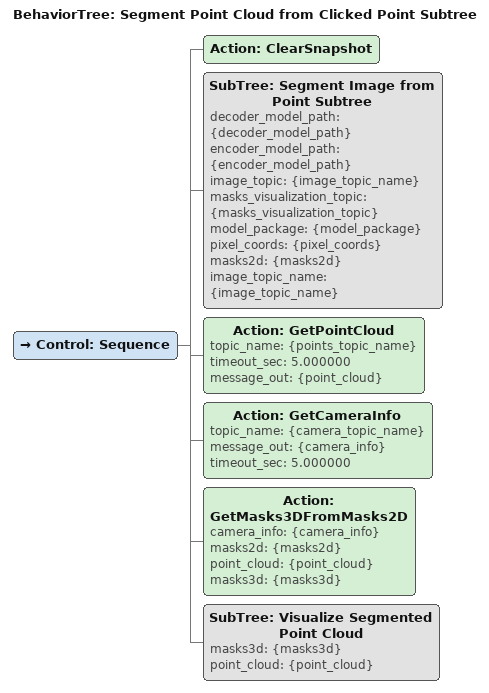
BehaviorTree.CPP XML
<?xml version='1.0' encoding='utf-8'?>
<root BTCPP_format="4" main_tree_to_execute="Segment Point Cloud from Clicked Point Subtree">
  <BehaviorTree ID="Segment Point Cloud from Clicked Point Subtree" _description="Captures a point cloud and requests the user to click an object in the image to be segmented. The point cloud is then filtered to only include the selected object." camera_topic_name="{camera_topic_name}" decoder_model_path="{decoder_model_path}" encoder_model_path="{encoder_model_path}" image_topic_name="{image_topic_name}" masks_visualization_topic="{masks_visualization_topic}" model_package="{model_package}" points_topic_name="{points_topic_name}">
    <Control ID="Sequence">
      <Action ID="ClearSnapshot"/>
      <SubTree ID="Segment Image from Point Subtree" decoder_model_path="{decoder_model_path}" encoder_model_path="{encoder_model_path}" image_topic="{image_topic_name}" masks_visualization_topic="{masks_visualization_topic}" model_package="{model_package}" pixel_coords="{pixel_coords}" masks2d="{masks2d}" image_topic_name="{image_topic_name}"/>
      <Action ID="GetPointCloud" topic_name="{points_topic_name}" timeout_sec="5.000000" message_out="{point_cloud}"/>
      <Action ID="GetCameraInfo" topic_name="{camera_topic_name}" message_out="{camera_info}" timeout_sec="5.000000"/>
      <Action ID="GetMasks3DFromMasks2D" camera_info="{camera_info}" masks2d="{masks2d}" point_cloud="{point_cloud}" masks3d="{masks3d}"/>
      <SubTree ID="Visualize Segmented Point Cloud" masks3d="{masks3d}" point_cloud="{point_cloud}"/>
    </Control>
  </BehaviorTree>
</root>
